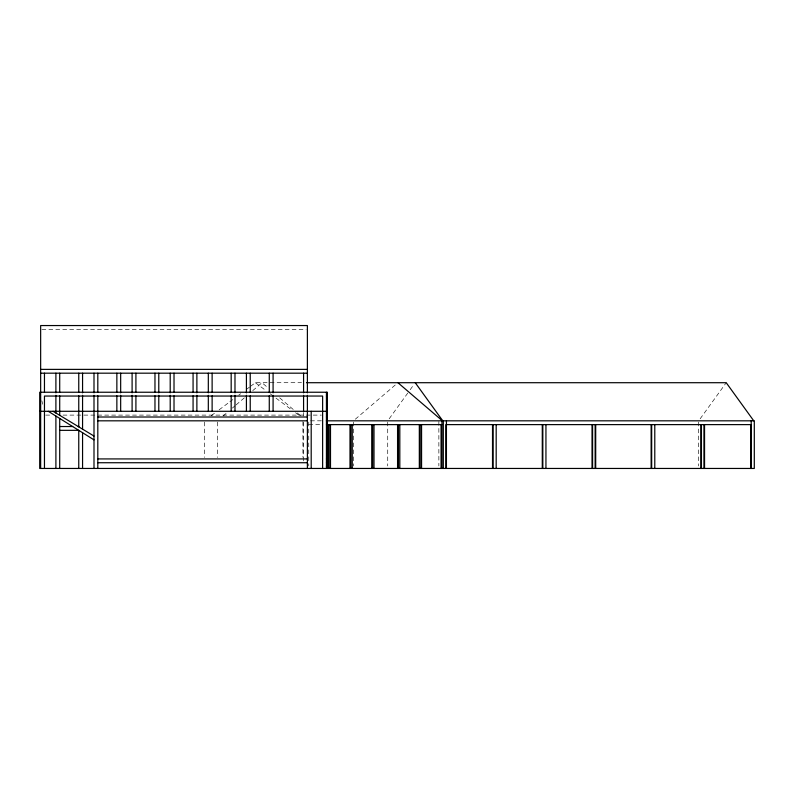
<?xml version="1.0" encoding="UTF-8"?>
<svg xmlns="http://www.w3.org/2000/svg" width="794" height="794" viewBox="0 0 794 794"><rect width="100%" height="100%" fill="white"/><g stroke="black" fill="none" stroke-linecap="round" stroke-linejoin="round"><path stroke-width="0.6" stroke-dasharray="3.97 2.98" d="M389.169 418.805L409.446 390.737M410.17 389.735L413.793 384.713M700.149 418.805L726.222 382.708M223.064 416.056L226.766 412.88M232.334 408.116L235.113 405.734M236.036 404.94L244.383 397.794M252.73 390.648L262 382.708L267.578 387.492M355.285 419.232L396.077 384.296M211.254 415.689L215.174 412.751M219.104 409.823L228.91 402.498M229.883 401.764L232.831 399.561M238.706 395.164L240.671 393.705M246.557 389.308L249.495 387.105M250.477 386.37L255.38 382.708L301.541 382.708M41.893 329.361L306.147 329.361M45.695 415.103L50.647 415.103M63.004 415.103L321.391 415.103M321.421 420.82L308.747 420.82L308.747 466.009M308.747 424.621L321.937 424.621M255.38 382.708L266.169 390.767M270.089 393.705L272.044 395.164M275.965 398.102L291.656 409.823M295.576 412.751L299.497 415.689M279.677 397.854L293.631 409.803M297.353 412.989L301.075 416.175M41.824 400.742L42.707 404.255M698.7 422.041L698.7 465.999M438.864 421.475L438.864 465.969M387.72 422.041L387.72 465.999M353.429 422.041L353.429 465.999M303.576 412.503L303.576 416.155M303.576 422.229L303.576 463.577M302.931 421.475L302.931 457.324M217.496 422.041L217.496 457.453M204.395 422.041L204.395 457.453"/><path stroke-width="1.19" d="M40.653 369.379L307.387 369.379M40.653 373.18L307.387 373.18M306.484 382.708L726.222 382.708L753.754 420.82M326.433 396.047L327.386 396.047M39.7 411.292L327.386 411.292M97.811 417.009L307.387 417.009M326.433 417.009L327.386 417.009M97.811 420.82L307.387 420.82M326.354 420.82L754.3 420.82L754.3 468.45L39.7 468.45L39.7 392.236L327.386 392.236L327.386 468.45M326.433 424.621L441.96 424.621M751.193 424.621L445.871 424.621L445.871 468.45M59.709 426.527L72.661 426.527M78.249 426.527L78.755 426.527M59.709 430.338L78.755 430.338L78.755 468.45M97.811 458.922L307.387 458.922M326.433 458.922L327.386 458.922M97.811 462.733L307.387 462.733M326.433 462.733L327.386 462.733M326.433 466.544L327.386 466.544M53.039 411.292L94 436.055M48.275 411.292L94 439.866M397.933 382.708L442.427 420.82M415.242 382.708L442.764 420.82M751.193 420.82L751.193 468.45M750.638 424.621L750.638 468.45M704.546 424.621L704.546 468.45M703.99 424.621L703.99 468.45M701.43 424.621L701.43 468.45M700.884 424.621L700.884 468.45M654.782 424.621L654.782 468.45M651.676 424.621L651.676 468.45M651.13 424.621L651.13 468.45M595.699 424.621L595.699 468.45M595.143 424.621L595.143 468.45M592.592 424.621L592.592 468.45M592.036 424.621L592.036 468.45M545.944 424.621L545.944 468.45M542.828 424.621L542.828 468.45M542.282 424.621L542.282 468.45M496.181 424.621L496.181 468.45M493.074 424.621L493.074 468.45M492.518 424.621L492.518 468.45M446.427 420.82L446.427 468.45M443.32 420.82L443.32 468.45M441.96 420.82L441.96 468.45M441.067 424.621L441.067 468.45M421.564 424.621L421.564 468.45M420.205 424.621L420.205 468.45M419.321 424.621L419.321 468.45M399.819 424.621L399.819 468.45M398.459 424.621L398.459 468.45M397.566 424.621L397.566 468.45M373.994 424.621L373.994 468.45M372.634 424.621L372.634 468.45M371.741 424.621L371.741 468.45M352.238 424.621L352.238 468.45M350.879 424.621L350.879 468.45M349.995 424.621L349.995 468.45M330.493 424.621L330.493 468.45M329.133 424.621L329.133 468.45M328.24 424.621L328.24 468.45M326.433 392.236L326.433 468.45M322.622 468.45L322.622 396.047L44.464 396.047L44.464 468.45M311.198 411.292L311.198 468.45M307.387 392.851L307.387 325.55L40.653 325.55L40.653 468.45M307.387 395.313L307.387 468.45M303.576 373.18L303.576 392.851M303.576 395.313L303.576 411.292M273.086 373.18L273.086 392.851M273.086 395.313L273.086 411.292M269.275 373.18L269.275 392.236M269.275 395.809L269.275 411.292M250.229 373.18L250.229 392.236M250.229 395.809L250.229 411.292M246.418 373.18L246.418 392.851M246.418 395.313L246.418 411.292M234.984 373.18L234.984 392.851M234.984 395.313L234.984 411.292M231.173 373.18L231.173 392.236M231.173 395.809L231.173 411.292M212.127 373.18L212.127 392.236M212.127 395.809L212.127 411.292M208.316 373.18L208.316 392.851M208.316 395.313L208.316 411.292M196.882 373.18L196.882 392.851M196.882 395.313L196.882 411.292M193.071 373.18L193.071 392.236M193.071 395.809L193.071 411.292M174.015 373.18L174.015 392.236M174.015 395.809L174.015 411.292M170.204 373.18L170.204 392.851M170.204 395.313L170.204 411.292M158.78 373.18L158.78 392.851M158.78 395.313L158.78 411.292M154.969 373.18L154.969 392.236M154.969 395.809L154.969 411.292M135.913 373.18L135.913 392.236M135.913 395.809L135.913 411.292M132.102 373.18L132.102 392.851M132.102 395.313L132.102 411.292M120.668 373.18L120.668 392.851M120.668 395.313L120.668 411.292M116.857 373.18L116.857 392.236M116.857 395.809L116.857 411.292M97.811 373.18L97.811 392.236M97.811 395.809L97.811 468.45M94 373.18L94 392.851M94 395.313L94 468.45M82.566 373.18L82.566 392.851M82.566 395.313L82.566 429.147M82.566 432.72L82.566 468.45M78.755 373.18L78.755 392.236M78.755 395.809L78.755 426.844M59.709 373.18L59.709 392.236M59.709 395.809L59.709 415.322M59.709 418.438L59.709 468.45M55.898 373.18L55.898 392.851M55.898 395.313L55.898 413.019M55.898 416.056L55.898 468.45M44.464 373.18L44.464 392.236"/></g></svg>
